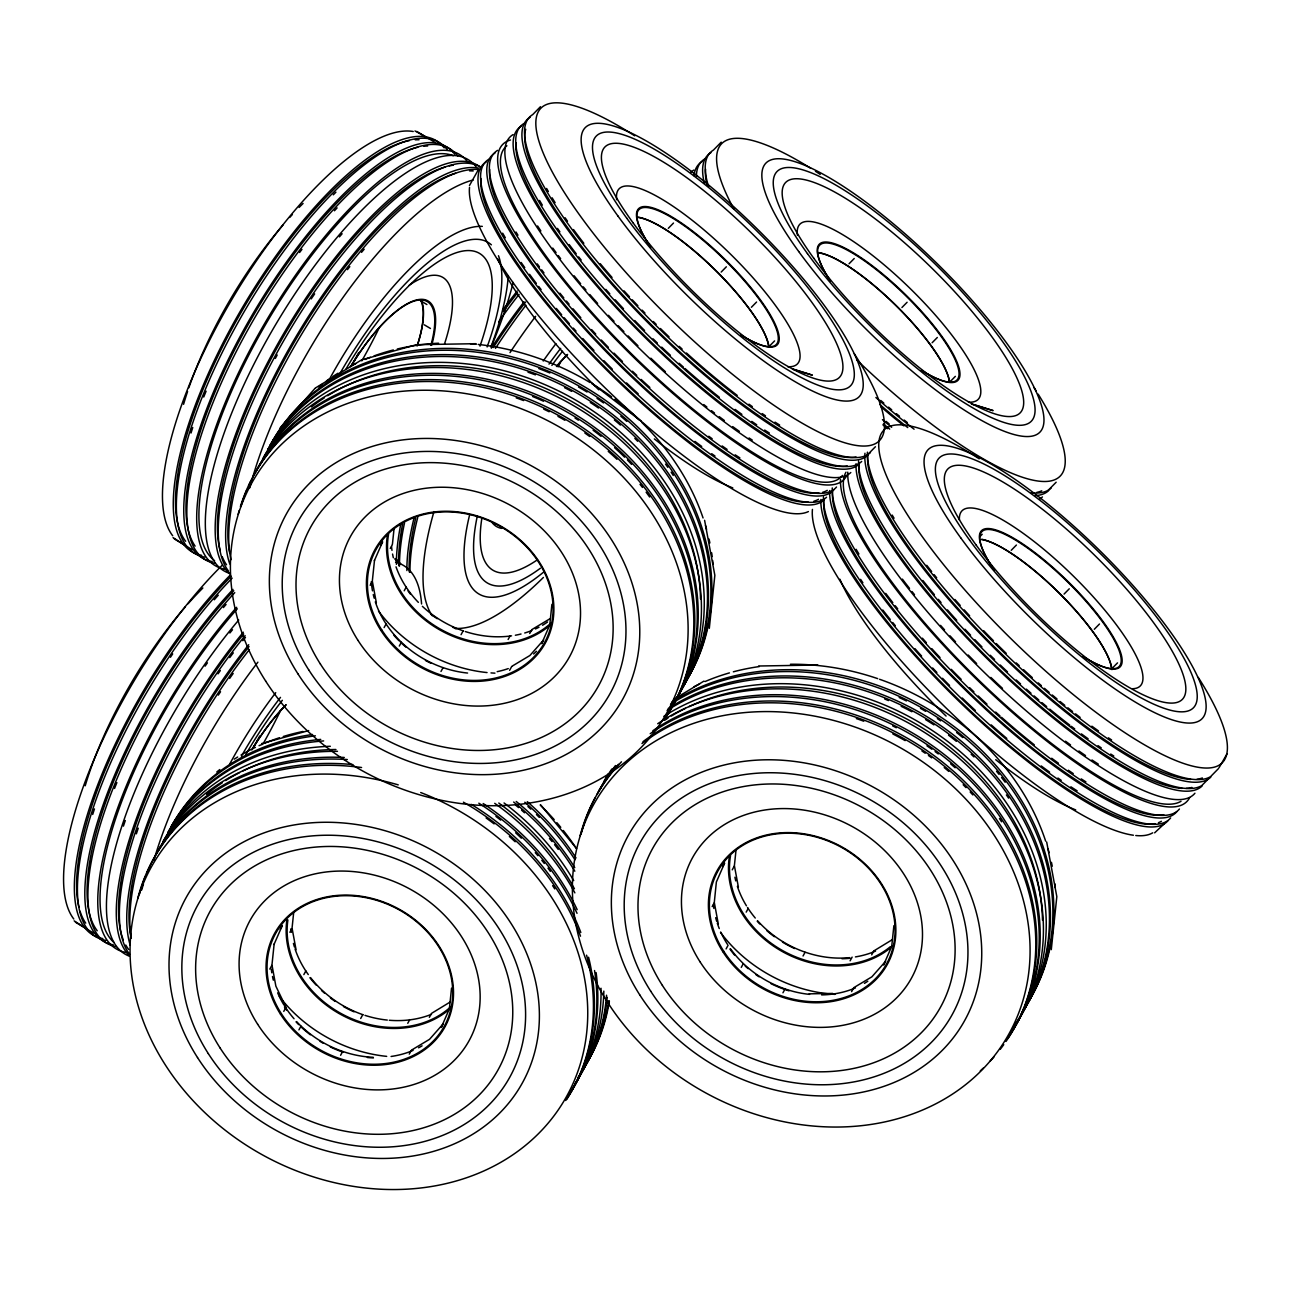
<?xml version="1.0" encoding="UTF-8"?>
<svg xmlns="http://www.w3.org/2000/svg" width="1292" height="1292" viewBox="0 0 1292 1292"><rect width="100%" height="100%" fill="white"/><g stroke="black" fill="none" stroke-linecap="round" stroke-linejoin="round"><path stroke-width="1.5" d="M274.146 943.967L271.966 964.93L275.858 986.135L285.855 1006.969M293.639 912.895L292.057 928.141L296.062 949.733M374.519 560.163L372.322 581.125L376.343 602.718M392.413 544.336L394.012 529.09M449.341 1009.117L451.538 988.154M549.714 625.312L551.91 604.349M709.308 628.348L714.847 575.311L704.592 520.288M735.988 850.411L734.389 865.656L738.41 887.249M891.69 946.632L893.886 925.67M1051.284 949.668L1056.824 896.648L1046.682 842.013M469.448 185.531L477.862 170.625M374.373 560.68L382.61 541.8L380.607 545.482M274.017 944.484L282.254 925.621L280.235 929.303M549.859 624.795L541.623 643.658L542.947 641.203M449.487 1008.6L441.25 1027.479L443.253 1023.797L429.542 1039.317L411.583 1050.073M891.835 946.115L883.599 964.995L885.601 961.313L871.874 976.833L853.931 987.589M370.174 585.292L372.193 581.61M390.265 548.502L392.284 544.82M384.112 627.573L386.13 623.907M404.202 590.783L406.221 587.117M399.293 646.048L401.311 642.382M269.818 969.097L271.821 965.415M289.909 932.307L291.911 928.641M440.976 671.469L442.978 667.786M461.05 634.679L463.069 630.997M283.755 1011.394L285.758 1007.712M303.846 974.604L305.849 970.922M508.127 639.475L510.13 635.809M298.936 1029.869L300.939 1026.187M509.613 670.306L511.632 666.624M529.704 633.516L531.723 629.85M340.603 1055.273L342.606 1051.591M360.694 1018.484L362.697 1014.818M407.755 1023.296L409.774 1019.614M409.257 1054.127L411.26 1050.444M429.348 1017.337L431.35 1013.655M722.583 866.819L724.602 863.137L716.366 882L714.298 902.446L718.32 924.038M712.167 906.613L714.169 902.93M732.257 869.823L734.26 866.141M726.104 948.909L728.107 945.227M746.195 912.12L748.197 908.438M741.269 967.385L743.288 963.703M782.952 992.789L784.955 989.107M803.043 955.999L805.045 952.333M850.104 960.812L852.122 957.13M851.589 991.642L853.608 987.96M871.68 954.853L873.699 951.17M1218.905 767.965L1226.964 753.947M280.138 427.83L314.925 388.472M543.625 639.976L529.898 655.512L511.955 666.252M549.988 618.723L532.046 629.479M540.46 106.703L532.708 114.6A239.133 60.143 44.5 0 0 651.814 321.353A239.133 60.143 44.5 0 0 870.453 452.507M721.211 142.168L713.459 150.066A239.133 60.143 44.5 0 0 708.565 186.532M668.319 228.313L673.487 223.048M721.178 272.063L726.346 266.798M751.411 307.27L756.579 302.021M849.054 263.778L854.222 258.513M769.434 346.143L774.602 340.894M901.929 307.528L907.097 302.263M932.146 342.735L937.314 337.487M867.659 454.639L875.411 446.741M950.185 381.625L955.353 376.36M979.611 536.907L982.195 534.274M1048.41 490.104L1056.162 482.207M1011.232 550.311L1016.4 545.046M1064.091 594.062L1069.259 588.797M1094.308 629.269L1099.476 624.004M1112.347 668.142L1117.515 662.877M1164.044 823.989L1154.644 832.839M1207.988 779.254L1201.786 785.568A239.133 60.143 44.5 0 1 1005.111 670.936A239.133 60.143 44.5 0 1 858.631 461.082M1218.324 768.74L1210.572 776.637A239.133 60.143 44.5 0 1 1013.897 662.005A239.133 60.143 44.5 0 1 867.417 452.152M315.28 388.084L361.582 359.903M674.408 698.972L703.995 681.094M431.673 1013.283L449.971 1002.14M874.022 950.799L892.32 939.655M362.018 359.774L416.605 344.689L475.844 343.688M261.662 743.578L308.707 730.578M758.582 666.01L817.82 665.025M809.131 993.839L832.678 993.435M414.99 130.96L426.021 136.92M971.471 404.089L993.096 410.598L974.362 404.703M792.529 369.157L812.345 375.132L793.611 369.237M420.74 300.858L426.893 304.524M424.293 324.825L430.462 328.475M173.063 537.601L183.561 544.433M74.161 920.841L84.674 927.672M416.767 131.429L434.92 142.346M174.323 538.925L192.476 549.859M75.421 922.181L93.573 933.099M592.027 383.256L641.074 421.127M540.718 804.932L576.555 848.553M567.204 354.864A96.238 32.655 -59.3 0 0 556.448 366.508A97.158 32.962 -59.3 0 1 567.592 354.428M537.52 559.727A164.359 55.766 -59.3 0 1 481.884 518.06M551.894 365.394A164.359 55.766 -59.3 0 1 562.537 351.279M540.411 568.222A178.167 60.449 -59.3 0 1 477.313 516.025M549.019 364.086A178.167 60.449 -59.3 0 1 560.68 348.356M543.173 572.469A191.975 65.133 -59.3 0 1 469.594 514.927M543.238 361.001A191.975 65.133 -59.3 0 1 555.915 343.672M543.399 577.443A237.227 80.492 -59.3 0 1 454.736 628.364M432.255 615.719A237.227 80.492 -59.3 0 1 433.983 511.584M510.001 352.635A237.227 80.492 -59.3 0 1 535.663 316.298M409.968 572.388A239.133 81.138 -59.3 0 1 417.752 517.317M495.482 348.339A239.133 81.138 -59.3 0 1 525.941 305.235M409.225 571.888A235.322 79.846 -59.3 0 1 415.653 518.399M493.286 347.548A235.322 79.846 -59.3 0 1 525.634 302.053M399.486 566.171A239.133 81.138 -59.3 0 1 404.525 522.824M498.712 321.805A239.133 81.138 -59.3 0 1 519.093 294.35M406.883 570.563A239.133 81.138 -59.3 0 1 414.167 517.462M491.315 348.194A239.133 81.138 -59.3 0 1 524.067 301.844M398.743 565.67A235.322 79.846 -59.3 0 1 402.603 524.035M503.299 311.534A235.322 79.846 -59.3 0 1 517.527 292.816M396.418 564.346A239.133 81.138 -59.3 0 1 400.665 524.81M502.75 310.015A239.133 81.138 -59.3 0 1 517.22 290.991M560.728 361.534A201.035 68.201 -59.3 0 1 558.096 366.88M501.684 528.38A124.953 42.394 -59.3 0 1 492.204 522.679M421.66 301.068A97.158 32.962 -59.3 0 1 417.445 345.045M420.756 300.39A96.238 32.655 -59.3 0 1 417.122 345.998M430.866 345.384A96.238 32.655 -59.3 0 0 415.443 300.697A96.238 32.655 -59.3 0 0 350.697 366.653A97.158 32.962 -59.3 0 1 416.105 300.083A97.158 32.962 -59.3 0 1 431.69 345.206M409.322 285.112A124.953 42.394 -59.3 0 1 444.561 343.769M345.82 369.318A164.359 55.766 -59.3 0 1 462.875 251.052A164.359 55.766 -59.3 0 1 479.994 346.143M498.47 255.735A178.167 60.449 -59.3 0 1 487.132 346.934M339.408 374.519A178.167 60.449 -59.3 0 1 491.38 244.834M508.257 275.697A191.975 65.133 -59.3 0 1 490.895 347.047M328.394 381.188A191.975 65.133 -59.3 0 1 482.32 226.375M513.182 282.48A237.227 80.492 -59.3 0 1 491.38 346.498M249.84 487.778A237.227 80.492 -59.3 0 1 473.389 179.911M214.585 560.68A235.322 79.846 -59.3 0 1 267.444 321.288A235.322 79.846 -59.3 0 1 453.314 155.718M225.131 569.255A239.133 81.138 -59.3 0 1 267.767 318.203A239.133 81.138 -59.3 0 1 467.591 161.758M215.28 563.409A239.133 81.138 -59.3 0 1 257.916 312.357A239.133 81.138 -59.3 0 1 457.723 155.896M212.195 561.568A239.133 81.138 -59.3 0 1 254.831 310.516A239.133 81.138 -59.3 0 1 454.639 154.071M204.798 557.175A239.133 81.138 -59.3 0 1 247.434 306.123A239.133 81.138 -59.3 0 1 447.242 149.678M201.714 555.35A239.133 81.138 -59.3 0 1 244.35 304.298A239.133 81.138 -59.3 0 1 444.157 147.853M228.555 571.161A239.133 81.138 -59.3 0 1 296.74 318.882A239.133 81.138 -59.3 0 1 480.285 166.862M229.572 573.68A239.133 81.138 -59.3 0 1 292.186 319.415A239.133 81.138 -59.3 0 1 480.462 167.153M229.879 573.454A239.133 81.138 -59.3 0 1 279.314 318.494A239.133 81.138 -59.3 0 1 476.215 166.878M195.108 546.112A235.322 79.846 -59.3 0 1 246.449 327.635A235.322 79.846 -59.3 0 1 417.817 147.256M423.841 146.238A235.322 79.846 -59.3 0 1 427.652 145.996M185.644 541.267A235.322 79.846 -59.3 0 1 235.984 321.385A235.322 79.846 -59.3 0 1 409.386 140.618M415.297 139.843A235.322 79.846 -59.3 0 1 419.012 139.762M172.692 535.76A237.227 80.492 -59.3 0 1 232.996 297.548A237.227 80.492 -59.3 0 1 413.214 131.509M231.074 559.678A239.133 81.138 -59.3 0 1 311.21 318.769A239.133 81.138 -59.3 0 1 479.768 169.623M229.701 552.815A235.322 79.846 -59.3 0 1 297.854 336.082A235.322 79.846 -59.3 0 1 455.543 173.257M469.561 170.883A235.322 79.846 -59.3 0 1 473.195 170.964M229.798 563.974A239.133 81.138 -59.3 0 1 305.526 321.046A239.133 81.138 -59.3 0 1 478.411 168.041M226.536 564.782A235.322 79.846 -59.3 0 1 222.208 556.642M220.254 550.828A235.322 79.846 -59.3 0 1 284.967 333.95A235.322 79.846 -59.3 0 1 445.062 167.023M449.261 165.941A235.322 79.846 -59.3 0 1 453.298 165.166M339.425 236.872A235.322 79.846 -59.3 0 1 342.122 233.755M299.582 252.489A235.322 79.846 -59.3 0 1 301.957 249.372M334.418 210.774A235.322 79.846 -59.3 0 1 337.099 207.915M191.038 433.03A235.322 79.846 -59.3 0 1 192.75 427.523M203.732 397.032A235.322 79.846 -59.3 0 1 206.09 391.201M333.288 194.817A235.322 79.846 -59.3 0 1 335.92 192.185M183.577 404.315A191.975 65.133 -59.3 0 1 187.582 391.508M188.858 387.745A191.975 65.133 -59.3 0 1 282.948 225.115M289.699 217.46A191.975 65.133 -59.3 0 1 292.396 214.504M299.114 207.447A191.975 65.133 -59.3 0 1 303.087 203.458M347.435 269.657A235.322 79.846 -59.3 0 1 349.809 266.637M361.502 252.36A235.322 79.846 -59.3 0 1 364.183 249.227M275.341 358.449A235.322 79.846 -59.3 0 1 277.199 354.993M311.21 298.92A235.322 79.846 -59.3 0 1 314.634 293.914M379.444 327.312A201.035 68.201 -59.3 0 1 361.808 360.888M358.643 352.732A133.738 45.365 -59.3 0 1 351.053 366.25M395.562 562.262A237.227 80.492 -59.3 0 1 421.58 603.962M153.796 860.601A237.227 80.492 -59.3 0 1 257.883 662.182M395.126 558.467A239.133 81.138 -59.3 0 1 400.73 564.039M130.88 936.183A239.133 81.138 -59.3 0 1 249.388 649.585M394.997 559.21A239.133 81.138 -59.3 0 1 397.661 562.214M130.25 945.259A239.133 81.138 -59.3 0 1 248.726 644.708M123.418 826.137A235.322 79.846 -59.3 0 1 125.292 820.517M205.089 666.155A235.322 79.846 -59.3 0 1 207.414 662.844M229.863 632.999A235.322 79.846 -59.3 0 1 232.512 629.721M114.197 942.708A235.322 79.846 -59.3 0 1 237.292 608.79M126.228 952.511A239.133 81.138 -59.3 0 1 112.081 824.506A239.133 81.138 -59.3 0 1 236.678 607.288M116.377 946.648A239.133 81.138 -59.3 0 1 104.006 813.169A239.133 81.138 -59.3 0 1 234.756 592.64M114.552 788.443A235.322 79.846 -59.3 0 1 116.878 782.629M223.387 607.579A235.322 79.846 -59.3 0 1 226.068 604.478M97.223 930.741A235.322 79.846 -59.3 0 1 233.771 590.751M113.292 944.823A239.133 81.138 -59.3 0 1 101.228 810.407A239.133 81.138 -59.3 0 1 232.98 589.394M105.896 940.431A239.133 81.138 -59.3 0 1 95.414 801.411A239.133 81.138 -59.3 0 1 232.156 578.138M92.701 814.445A235.322 79.846 -59.3 0 1 94.461 808.921M170.415 657.273A235.322 79.846 -59.3 0 1 172.676 653.93M214.246 599.795A235.322 79.846 -59.3 0 1 218.3 595.192M85.724 923.134A235.322 79.846 -59.3 0 1 80.039 911.183M78.909 907.097A235.322 79.846 -59.3 0 1 231.3 576.232M102.811 938.59A239.133 81.138 -59.3 0 1 92.653 798.666A239.133 81.138 -59.3 0 1 230.364 574.972M73.789 919.016A237.227 80.492 -59.3 0 1 222.192 565.266M85.207 785.778A191.975 65.133 -59.3 0 1 185.402 606.804M188.099 603.719A191.975 65.133 -59.3 0 1 202.86 588.005M252.796 748.246A96.238 32.655 -59.3 0 1 285.71 705.206M251.843 749.925A97.158 32.962 -59.3 0 1 286.194 704.673M129.668 954.4A239.133 81.138 -59.3 0 1 245.125 635.616M136.371 833.824A235.322 79.846 -59.3 0 1 138.244 828.204M218.041 673.843A235.322 79.846 -59.3 0 1 220.351 670.532M229.75 657.58A235.322 79.846 -59.3 0 1 233.303 652.848M242.815 640.687A235.322 79.846 -59.3 0 1 245.448 637.408M128.651 949.41A235.322 79.846 -59.3 0 1 125.76 945.017M123.305 939.898A235.322 79.846 -59.3 0 1 243.704 633.968M129.232 955.579A239.133 81.138 -59.3 0 1 243.332 632.192M129.119 956.064A239.133 81.138 -59.3 0 1 238.713 620.047M245.948 754.27A164.359 55.766 -59.3 0 1 282.35 700.296M241.475 756.078A178.167 60.449 -59.3 0 1 280.493 697.373M229.508 764.428A191.975 65.133 -59.3 0 1 275.729 692.673M131.299 938.218A235.322 79.846 -59.3 0 1 249.017 646.565M218.316 695.112A235.322 79.846 -59.3 0 1 220.544 691.753M229.669 678.413A235.322 79.846 -59.3 0 1 233.158 673.487M280.542 710.552A201.035 68.201 -59.3 0 1 262.906 744.144A237.227 198.128 28.6 0 0 259.046 745.662M259.757 735.988A133.738 45.365 -59.3 0 1 253.135 747.81M420.707 792.529A237.227 198.128 28.6 0 1 524.164 1146.456A237.227 198.128 28.6 0 1 141.458 1016.142A237.227 198.128 28.6 0 1 398.227 784.874M422.08 1045.842A96.238 80.379 28.6 0 1 418.56 1047.796M413.117 1050.38A96.238 80.379 28.6 0 1 391.088 1056.468M373.243 1057.308A96.238 80.379 28.6 0 1 296.579 1021.584M294.043 1018.758A96.238 80.379 28.6 0 1 285.08 1006.791M284.03 1005.111A96.238 80.379 28.6 0 1 277.667 992.837M273.339 980.192A96.238 80.379 28.6 0 1 272.483 976.51M271.805 972.811A96.238 80.379 28.6 0 1 271.288 969.113M373.436 1057.922A97.158 81.138 28.6 0 1 367.348 1057.486M342.978 1052.124A97.158 81.138 28.6 0 1 330.332 1046.956M323.388 1043.338A97.158 81.138 28.6 0 1 320.028 1041.368M310.355 1034.779A97.158 81.138 28.6 0 1 301.44 1027.269M298.694 1024.621A97.158 81.138 28.6 0 1 296.046 1021.859M286.485 1010.021A97.158 81.138 28.6 0 1 284.434 1006.92M386.696 1056.371A133.738 111.693 28.6 0 1 279.363 996.471M448.647 1009.924A97.158 81.138 28.6 0 1 340.151 1014.139A97.158 81.138 28.6 0 1 286.905 919.904M451.005 1006.549A96.238 80.379 28.6 0 1 342.638 1014.365A96.238 80.379 28.6 0 1 287.89 919.952M431.496 1014.301A96.238 80.379 28.6 0 1 389.296 1020.26M387.293 1020.082A96.238 80.379 28.6 0 1 364.974 1015.367M363.165 1014.769A96.238 80.379 28.6 0 1 310.532 977.576M308.287 974.572A96.238 80.379 28.6 0 1 295.028 948.845M294.463 947.052A96.238 80.379 28.6 0 1 293.429 943.402M291.378 932.323A96.238 80.379 28.6 0 1 291.039 928.673M354.008 1011.814A97.158 81.138 28.6 0 1 343.478 1006.549M335.209 1001.429A97.158 81.138 28.6 0 1 330.445 997.989M324.405 993.063A97.158 81.138 28.6 0 1 321.53 990.479M316.136 985.069A97.158 81.138 28.6 0 1 309.935 977.786M601.022 988.251A239.133 199.711 28.6 0 1 572.356 1088.381M337.47 751.314A239.133 199.711 28.6 0 0 163.196 841.399A239.133 199.711 28.6 0 1 330.316 746.292M494.723 803.333A239.133 199.711 28.6 0 1 574.875 892.869M596.113 972.618A239.133 199.711 28.6 0 1 568.06 1095.858M344.286 757.467A239.133 199.711 28.6 0 0 156.057 854.303A239.133 199.711 28.6 0 1 347.29 759.534M483.176 803.527A239.133 199.711 28.6 0 1 577.169 909.633M594.546 970.534A239.133 199.711 28.6 0 1 567.059 1097.699M141.732 889.913A239.133 199.711 28.6 0 1 143.444 884.116M148.241 870.808A239.133 199.711 28.6 0 1 149.807 867.077M478.815 803.188A239.133 199.711 28.6 0 1 577.023 913.315M588.571 957.243A239.133 199.711 28.6 0 1 565.718 1100.509M139.326 894.339A239.133 199.711 28.6 0 1 145.075 877.09M146.594 873.344A239.133 199.711 28.6 0 1 352.877 764.573M471.305 804.415A239.133 199.711 28.6 0 1 580.819 932.485M137.808 898.118A239.133 199.711 28.6 0 1 361.582 767.513M463.392 802.17A239.133 199.711 28.6 0 1 580.512 936.183M586.568 955.176A239.133 199.711 28.6 0 1 566.833 1099.137M609.372 1000.961A239.133 199.711 28.6 0 1 582.805 1069.243M170.673 827.51A239.133 199.711 28.6 0 1 312.583 734.502M527.314 801.686A239.133 199.711 28.6 0 1 576.006 857.936M170.641 827.591A239.133 199.711 28.6 0 1 315.393 735.826M524.794 802.219A239.133 199.711 28.6 0 1 575.005 859.778M608.661 1000.832A239.133 199.711 28.6 0 1 583.903 1067.87M607.208 997.359A239.133 199.711 28.6 0 1 578.299 1077.092M168.218 832A239.133 199.711 28.6 0 1 320.723 739.412M516.219 801.476A239.133 199.711 28.6 0 1 574.762 867.626M606.562 995.211A239.133 199.711 28.6 0 1 578.38 1077.334M168.202 832.096A239.133 199.711 28.6 0 1 323.63 740.93M513.651 802.041A239.133 199.711 28.6 0 1 574.827 871.212M603.832 991.109A239.133 199.711 28.6 0 1 575.166 1083.229M504.058 802.962A239.133 199.711 28.6 0 1 573.696 880.611M206.623 794.402A235.322 196.529 28.6 0 1 222.305 782.742M225.632 780.578A235.322 196.529 28.6 0 1 239.505 772.648M243.09 770.84A235.322 196.529 28.6 0 1 335.936 749.505M498.777 803.026A235.322 196.529 28.6 0 1 574.423 888.799M216.781 772.002A237.227 198.128 28.6 0 1 219.801 769.548M234.272 759.163A237.227 198.128 28.6 0 1 237.663 757.015M241.103 754.948A237.227 198.128 28.6 0 1 255.38 747.374M264.537 743.271A237.227 198.128 28.6 0 1 279.395 737.748M283.239 736.521A237.227 198.128 28.6 0 1 302.926 731.482M540.169 805.013A237.227 198.128 28.6 0 1 554.187 819.629M556.852 822.681A237.227 198.128 28.6 0 1 560.76 827.332M563.296 830.481A237.227 198.128 28.6 0 1 576.2 848.198M515.54 805.061A235.322 196.529 28.6 0 1 518.577 807.597M521.564 810.165A235.322 196.529 28.6 0 1 524.504 812.781M549.471 838.476A235.322 196.529 28.6 0 1 552.039 841.56M554.559 844.677A235.322 196.529 28.6 0 1 558.241 849.409M527.911 806.531A235.322 196.529 28.6 0 1 530.802 809.163M536.471 814.574A235.322 196.529 28.6 0 1 539.313 817.4M486.115 817.981A235.322 196.529 28.6 0 1 494.109 823.892M509.371 836.489A235.322 196.529 28.6 0 1 515.153 841.754M552.621 885.65A235.322 196.529 28.6 0 1 554.769 888.912M495.934 816.431A235.322 196.529 28.6 0 1 500.666 820.081M515.702 832.856A235.322 196.529 28.6 0 1 521.37 838.185M535.276 852.688A235.322 196.529 28.6 0 1 537.924 855.708M541.8 860.327A235.322 196.529 28.6 0 1 544.32 863.444M547.986 868.159A235.322 196.529 28.6 0 1 550.36 871.357M536.422 651.313A96.238 80.379 28.6 0 1 533.596 653.962M508.257 668.594A96.238 80.379 28.6 0 1 497.178 671.662M467.575 673.051A96.238 80.379 28.6 0 1 375.31 601.83M374.212 598.196A96.238 80.379 28.6 0 1 373.259 594.53M372.484 590.848A96.238 80.379 28.6 0 1 371.321 581.642M430.704 663.151A97.158 81.138 28.6 0 1 425.456 660.47M406.14 647.308A97.158 81.138 28.6 0 1 400.423 642.14M399.066 640.8A97.158 81.138 28.6 0 1 393.85 635.196M494.949 673.148A133.738 111.693 28.6 0 1 490.992 672.906M487.052 672.567A133.738 111.693 28.6 0 1 378.524 611.068M551.942 623.519A97.158 81.138 28.6 0 1 442.542 631.417A97.158 81.138 28.6 0 1 387.277 536.099M551.361 622.744A96.238 80.379 28.6 0 1 441.993 630.012A96.238 80.379 28.6 0 1 388.569 534.21M547.55 622.001A96.238 80.379 28.6 0 1 542.543 625.231M539.022 627.185A96.238 80.379 28.6 0 1 535.405 628.962M531.852 630.496A96.238 80.379 28.6 0 1 524.73 632.983M521.031 634.001A96.238 80.379 28.6 0 1 515.363 635.244M511.551 635.858A96.238 80.379 28.6 0 1 465.346 631.562M463.537 630.964A96.238 80.379 28.6 0 1 422.387 606.336M418.35 602.363A96.238 80.379 28.6 0 1 396.014 566.833M393.349 557.74A96.238 80.379 28.6 0 1 392.574 554.058M391.977 550.36A96.238 80.379 28.6 0 1 391.557 546.678M456.173 628.768A97.158 81.138 28.6 0 1 452.571 627.201M437.197 618.69A97.158 81.138 28.6 0 1 430.817 614.185M410.291 593.981A97.158 81.138 28.6 0 1 408.03 590.945M262.551 459.322A239.133 199.711 28.6 0 1 577.153 407.771A239.133 199.711 28.6 0 1 671.63 706.159M258.352 466.945A239.133 199.711 28.6 0 1 569.95 411.292A239.133 199.711 28.6 0 1 671.614 707.225M254.492 474.116A239.133 199.711 28.6 0 1 569.788 413.634A239.133 199.711 28.6 0 1 666.317 715.461M253.006 476.748A239.133 199.711 28.6 0 1 567.43 418.059A239.133 199.711 28.6 0 1 665.009 718.304M240.813 506.658A239.133 199.711 28.6 0 1 246.966 489.539M248.581 485.824A239.133 199.711 28.6 0 1 251.181 480.333M240.393 506.561A239.133 199.711 28.6 0 1 549.488 410.727A239.133 199.711 28.6 0 1 665.089 718.546M238.164 514.297A239.133 199.711 28.6 0 1 239.23 510.421M683.161 685.438A239.133 199.711 28.6 0 0 583.516 386.211A239.133 199.711 28.6 0 0 270.093 445.482A239.133 199.711 28.6 0 1 581.562 387.503A239.133 199.711 28.6 0 1 684.259 684.049M679.753 691.688A239.133 199.711 28.6 0 0 581.142 393.075A239.133 199.711 28.6 0 0 267.622 449.955A239.133 199.711 28.6 0 1 579.187 394.367A239.133 199.711 28.6 0 1 680.852 690.316M263.406 457.675A239.133 199.711 28.6 0 1 577.912 401.392A239.133 199.711 28.6 0 1 674.456 701.007M287.066 420.643A237.227 198.128 28.6 0 1 289.424 417.413M318.656 386.954A237.227 198.128 28.6 0 1 321.708 384.515M326.424 380.962A237.227 198.128 28.6 0 1 329.654 378.669M332.965 376.44A237.227 198.128 28.6 0 1 338.019 373.21M350.31 366.25A237.227 198.128 28.6 0 1 355.736 363.553M364.909 359.451A237.227 198.128 28.6 0 1 370.384 357.27M374.099 355.881A237.227 198.128 28.6 0 1 393.349 349.97M397.306 349.001A237.227 198.128 28.6 0 1 438.602 343.204M470.32 343.688A237.227 198.128 28.6 0 1 476.263 344.237M478.169 344.431A237.227 198.128 28.6 0 1 590.073 382.545M591.768 383.562A237.227 198.128 28.6 0 1 611.681 396.886M614.895 399.276A237.227 198.128 28.6 0 1 639.12 419.852M641.979 422.613A237.227 198.128 28.6 0 1 703.058 517.963M705.48 525.521A237.227 198.128 28.6 0 1 706.579 529.365M709.033 539.071A237.227 198.128 28.6 0 1 709.873 542.963M711.634 552.734A237.227 198.128 28.6 0 1 712.199 556.642M712.683 560.534A237.227 198.128 28.6 0 1 713.087 564.41M311.501 406.948A235.322 196.529 28.6 0 1 324.324 397.839M327.683 395.723A235.322 196.529 28.6 0 1 567.527 399.147A235.322 196.529 28.6 0 1 700.522 598.858M667.092 710.471A239.133 199.711 28.6 0 1 963.59 745.872A239.133 199.711 28.6 0 1 1020.728 1014.85M668.109 708.63A239.133 199.711 28.6 0 1 964.591 744.03A239.133 199.711 28.6 0 1 1021.73 1013.009M641.979 743.53A239.133 199.711 28.6 0 1 944.63 766.431A239.133 199.711 28.6 0 1 1005.983 1041.465M1003.755 1044.63A239.133 199.711 28.6 0 1 1000.25 1049.298M994.033 1056.84A239.133 199.711 28.6 0 1 990.076 1061.2M983.164 1068.193A239.133 199.711 28.6 0 1 980.289 1070.858M580.156 835.633A239.133 199.711 28.6 0 1 621.468 761.812M642.98 741.689A239.133 199.711 28.6 0 1 944.743 763.879A239.133 199.711 28.6 0 1 1008.067 1038.025M581.158 833.792A239.133 199.711 28.6 0 1 594.998 798.068M596.904 794.532A239.133 199.711 28.6 0 1 618.464 764.299M528.04 372.225A235.322 196.529 28.6 0 1 535.421 374.858M564.572 387.648A235.322 196.529 28.6 0 1 571.629 391.363M590.283 402.474A235.322 196.529 28.6 0 1 598.503 408.014M614.378 419.981A235.322 196.529 28.6 0 1 620.435 425.068M634.84 438.424A235.322 196.529 28.6 0 1 637.667 441.266M538.845 368.608A235.322 196.529 28.6 0 1 549.891 373M578.525 387.035A235.322 196.529 28.6 0 1 587.036 392.025M597.017 398.388A235.322 196.529 28.6 0 1 603.558 402.91M620.838 416.25A235.322 196.529 28.6 0 1 626.814 421.402M665.558 464.119A235.322 196.529 28.6 0 1 667.835 467.333M671.146 472.194A235.322 196.529 28.6 0 1 673.261 475.456M516.219 397.888A235.322 196.529 28.6 0 1 523.615 400.568M543.738 409.144A235.322 196.529 28.6 0 1 549.132 411.76M557.966 416.379A235.322 196.529 28.6 0 1 564.879 420.271M584.856 433.03A235.322 196.529 28.6 0 1 589.701 436.502M608.257 451.376A235.322 196.529 28.6 0 1 616.93 459.29M640.008 484.322A235.322 196.529 28.6 0 1 642.512 487.455M646.129 492.204A235.322 196.529 28.6 0 1 649.634 497M532.562 396.499A235.322 196.529 28.6 0 1 543.528 401.214M575.053 418.059A235.322 196.529 28.6 0 1 578.38 420.158M593.109 430.252A235.322 196.529 28.6 0 1 601.022 436.276M614.621 447.726A235.322 196.529 28.6 0 1 624.601 457.174M627.428 460.033A235.322 196.529 28.6 0 1 631.578 464.409M867.804 981.226A96.238 80.379 28.6 0 1 864.429 983.357M855.449 987.896A96.238 80.379 28.6 0 1 821.631 994.905M809.551 994.372A96.238 80.379 28.6 0 1 730.545 948.877M727.428 944.307A96.238 80.379 28.6 0 1 720.807 932.146M719.273 928.56A96.238 80.379 28.6 0 1 717.286 923.15M716.721 921.357A96.238 80.379 28.6 0 1 715.687 917.708M713.862 908.47A96.238 80.379 28.6 0 1 713.442 904.788M788.992 990.819A97.158 81.138 28.6 0 1 785.326 989.64M783.501 989.01A97.158 81.138 28.6 0 1 770.92 983.616M759.098 976.817A97.158 81.138 28.6 0 1 755.868 974.604M748.133 968.645A97.158 81.138 28.6 0 1 745.209 966.093M734.583 955.063A97.158 81.138 28.6 0 1 729.915 949.071M834.939 994.372A133.738 111.693 28.6 0 1 720.5 932.388M890.996 947.44A97.158 81.138 28.6 0 1 782.5 951.655A97.158 81.138 28.6 0 1 729.253 857.42M890.446 946.616A96.238 80.379 28.6 0 1 781.983 950.234A96.238 80.379 28.6 0 1 730.545 855.53M875.54 951.106A96.238 80.379 28.6 0 1 855.433 956.904M849.668 957.647A96.238 80.379 28.6 0 1 757.726 920.905M755.255 918.031A96.238 80.379 28.6 0 1 747.519 907.517M746.453 905.837A96.238 80.379 28.6 0 1 737.377 886.36M735.778 880.918A96.238 80.379 28.6 0 1 734.922 877.236M849.991 958.276A97.158 81.138 28.6 0 1 841.964 958.729M794.548 948.522A97.158 81.138 28.6 0 1 782.467 942.094M774.36 936.684A97.158 81.138 28.6 0 1 766.737 930.579M759.793 923.974A97.158 81.138 28.6 0 1 757.177 921.164M657.709 723.73A239.133 199.711 28.6 0 1 956.678 756.143A239.133 199.711 28.6 0 1 1013.622 1027.479M603.542 782.387A239.133 199.711 28.6 0 1 611.859 768.998M652.848 730.739A239.133 199.711 28.6 0 1 951.703 760.552A239.133 199.711 28.6 0 1 1011.491 1031.775M599.359 790.042A239.133 199.711 28.6 0 1 615.573 765.526M598.357 791.883A239.133 199.711 28.6 0 1 615.799 765.833M650.199 733.743A239.133 199.711 28.6 0 1 948.07 760.197A239.133 199.711 28.6 0 1 1012.589 1030.402M663.878 716.349A239.133 199.711 28.6 0 1 962.104 753.252A239.133 199.711 28.6 0 1 1015.318 1023.926M604.43 780.788A239.133 199.711 28.6 0 1 608.338 773.763M664.637 720.258A235.322 196.529 28.6 0 1 667.98 718.094M671.372 716.01A235.322 196.529 28.6 0 1 685.438 708.355M689.056 706.611A235.322 196.529 28.6 0 1 920.405 726.734A235.322 196.529 28.6 0 1 1042.499 920.179M694.095 686.666A237.227 198.128 28.6 0 1 699.553 684.017M705.093 681.546A237.227 198.128 28.6 0 1 729.447 672.89M733.355 671.808A237.227 198.128 28.6 0 1 759.357 666.559M790.446 664.25A237.227 198.128 28.6 0 1 877.72 678.639M879.577 679.285A237.227 198.128 28.6 0 1 1045.648 841.124M1048.022 848.779A237.227 198.128 28.6 0 1 1049.088 852.639M1051.446 862.345A237.227 198.128 28.6 0 1 1052.253 866.254M1054.886 883.793A237.227 198.128 28.6 0 1 1055.241 887.669M671.517 702.38A239.133 199.711 28.6 0 1 969.743 739.266A239.133 199.711 28.6 0 1 1022.957 1009.94M670.516 704.221A239.133 199.711 28.6 0 1 967.869 740.364A239.133 199.711 28.6 0 1 1023.054 1010.199M884.778 699.053A235.322 196.529 28.6 0 1 888.46 700.571M901.186 706.32A235.322 196.529 28.6 0 1 911.861 711.747M925.589 719.596A235.322 196.529 28.6 0 1 933.922 724.877M948.538 735.196A235.322 196.529 28.6 0 1 956.355 741.317M971.164 754.253A235.322 196.529 28.6 0 1 973.974 756.934M1006.403 794.919A235.322 196.529 28.6 0 1 1008.616 798.149M899.184 697.518A235.322 196.529 28.6 0 1 906.403 700.942M920.502 708.355A235.322 196.529 28.6 0 1 925.637 711.327M937.346 718.627A235.322 196.529 28.6 0 1 940.641 720.839M956.661 732.58A235.322 196.529 28.6 0 1 962.815 737.587M996.52 771.276A235.322 196.529 28.6 0 1 999.071 774.376M1001.558 777.509A235.322 196.529 28.6 0 1 1005.192 782.258M856.354 718.578A235.322 196.529 28.6 0 1 863.75 721.211M892.885 733.985A235.322 196.529 28.6 0 1 905.143 740.607M921.923 750.991A235.322 196.529 28.6 0 1 925.201 753.22M928.447 755.497A235.322 196.529 28.6 0 1 931.677 757.839M944.226 767.593A235.322 196.529 28.6 0 1 948.764 771.405M963.17 784.761A235.322 196.529 28.6 0 1 965.98 787.619M970.147 791.98A235.322 196.529 28.6 0 1 972.86 794.951M892.74 725.959A235.322 196.529 28.6 0 1 896.309 727.735M926.978 745.855A235.322 196.529 28.6 0 1 931.871 749.247M935.101 751.573A235.322 196.529 28.6 0 1 938.283 753.947M950.67 763.879A235.322 196.529 28.6 0 1 955.127 767.755M999.459 818.547A235.322 196.529 28.6 0 1 1001.575 821.793M1198.265 677.396A237.227 59.658 44.5 0 1 1142.257 743.53A237.227 59.658 44.5 0 1 899.038 500.876A237.227 59.658 44.5 0 1 979.207 458.838M994.404 570.353A97.158 24.435 44.5 0 1 1009.876 536.099A97.158 24.435 44.5 0 1 1111.33 633.726A97.158 24.435 44.5 0 1 1085.393 657.919M990.431 564.362A96.238 24.209 44.5 0 1 1014.753 539.652A96.238 24.209 44.5 0 1 1112.444 636.891A96.238 24.209 44.5 0 1 1083.003 656.514M1075.703 809.906A191.975 48.272 44.5 0 1 995.728 759.712M946.083 716.059A191.975 48.272 44.5 0 1 839.897 579.22M1152.722 832.807A237.227 59.658 44.5 0 1 1135.781 835.52M1133.391 835.23A237.227 59.658 44.5 0 1 933.777 695.71A237.227 59.658 44.5 0 1 812.442 509.403M1168.049 820.582A239.133 60.143 44.5 0 1 974.959 716.43A239.133 60.143 44.5 0 1 820.904 499.503M1161.379 821.276A235.322 59.174 44.5 0 1 1158.439 822.681M1155.016 823.634A235.322 59.174 44.5 0 1 957.291 698.342A235.322 59.174 44.5 0 1 823.828 500.472M1077.124 790.833A235.322 59.174 44.5 0 1 1070.874 786.812M1061.216 780.32A235.322 59.174 44.5 0 1 1057.922 778.042M1049.621 772.132A235.322 59.174 44.5 0 1 1041.239 765.946M1006.791 738.41A235.322 59.174 44.5 0 1 991.222 724.893M975.266 710.374A235.322 59.174 44.5 0 1 962.249 698.019M949.539 685.454A235.322 59.174 44.5 0 1 942.514 678.3M936.861 672.438A235.322 59.174 44.5 0 1 932.646 667.996M921.616 656.078A235.322 59.174 44.5 0 1 914.93 648.632M895.324 625.683A235.322 59.174 44.5 0 1 892.74 622.534M890.204 619.385A235.322 59.174 44.5 0 1 882.807 610.018M862.894 582.773A235.322 59.174 44.5 0 1 860.601 579.365M1170.633 817.949A239.133 60.143 44.5 0 1 977.543 713.798A239.133 60.143 44.5 0 1 823.488 496.871M1176.834 811.634A239.133 60.143 44.5 0 1 983.745 707.483A239.133 60.143 44.5 0 1 829.69 490.556M1163.801 814.687A235.322 59.174 44.5 0 1 966.077 689.395A235.322 59.174 44.5 0 1 832.613 491.525M1085.91 781.886A235.322 59.174 44.5 0 1 1081.226 778.882M1073.248 773.585A235.322 59.174 44.5 0 1 1068.355 770.242M1058.406 763.184A235.322 59.174 44.5 0 1 1051.704 758.259M1034.294 744.838A235.322 59.174 44.5 0 1 1001.542 717.318M1000.008 715.946A235.322 59.174 44.5 0 1 995.664 712.07M986.959 704.124A235.322 59.174 44.5 0 1 978.238 695.968M973.91 691.834A235.322 59.174 44.5 0 1 969.614 687.683M961.119 679.301A235.322 59.174 44.5 0 1 951.3 669.353M940.043 657.563A235.322 59.174 44.5 0 1 931.758 648.616M926.364 642.657A235.322 59.174 44.5 0 1 922.391 638.2M897.73 608.871A235.322 59.174 44.5 0 1 895.243 605.738M892.804 602.621A235.322 59.174 44.5 0 1 885.731 593.383M858.905 553.993A235.322 59.174 44.5 0 1 856.128 549.294M1179.418 809.002A239.133 60.143 44.5 0 1 986.329 704.851A239.133 60.143 44.5 0 1 832.274 487.924M1189.641 797.584A239.133 60.143 44.5 0 1 999.701 701.12A239.133 60.143 44.5 0 1 840.543 479.51M1181.017 801.282A235.322 59.174 44.5 0 1 974.717 676.168A235.322 59.174 44.5 0 1 845.985 472.178M1098.313 764.121A235.322 59.174 44.5 0 1 1091.982 759.971M1085.506 755.578A235.322 59.174 44.5 0 1 1078.917 750.975M1070.567 744.951A235.322 59.174 44.5 0 1 1065.529 741.204M1002.463 688.345A235.322 59.174 44.5 0 1 990.867 677.428M976.623 663.523A235.322 59.174 44.5 0 1 968.225 655.028M955.547 641.785A235.322 59.174 44.5 0 1 950.008 635.826M944.549 629.85A235.322 59.174 44.5 0 1 940.544 625.376M914.494 594.659A235.322 59.174 44.5 0 1 911.991 591.51M909.52 588.393A235.322 59.174 44.5 0 1 902.381 579.123M1194.922 793.223A239.133 60.143 44.5 0 1 1001.833 689.072A239.133 60.143 44.5 0 1 847.778 472.145M1201.996 786.085A239.133 60.143 44.5 0 1 1007.566 678.3A239.133 60.143 44.5 0 1 856.047 463.715M1191.918 787.442A235.322 59.174 44.5 0 1 1186.298 788.346M1182.018 788.346A235.322 59.174 44.5 0 1 983.648 653.849A235.322 59.174 44.5 0 1 858.97 464.684M1113.801 756.014A235.322 59.174 44.5 0 1 1110.716 754.06M1101.22 747.842A235.322 59.174 44.5 0 1 1097.99 745.645M1088.106 738.749A235.322 59.174 44.5 0 1 1081.42 733.904M1074.702 728.898A235.322 59.174 44.5 0 1 1071.343 726.33M1069.824 725.183A235.322 59.174 44.5 0 1 1049.766 709.163M1046.633 706.562A235.322 59.174 44.5 0 1 1041.933 702.622M1038.8 699.957A235.322 59.174 44.5 0 1 1034.117 695.92M1031 693.206A235.322 59.174 44.5 0 1 1026.365 689.12M1020.567 683.92A235.322 59.174 44.5 0 1 1016.223 679.963M1007.502 671.872A235.322 59.174 44.5 0 1 1000.266 665.009M994.549 659.453A235.322 59.174 44.5 0 1 990.286 655.27M981.92 646.872A235.322 59.174 44.5 0 1 974.83 639.605M970.599 635.179A235.322 59.174 44.5 0 1 965.011 629.236M956.758 620.289A235.322 59.174 44.5 0 1 947.456 609.872M941.044 602.508A235.322 59.174 44.5 0 1 938.363 599.359M934.391 594.643A235.322 59.174 44.5 0 1 922.843 580.463M1210.782 777.138A239.133 60.143 44.5 0 1 1014.608 667.722A239.133 60.143 44.5 0 1 864.962 453.25M1202.368 777.962A235.322 59.174 44.5 0 1 1197.07 779.205M1190.804 779.415A235.322 59.174 44.5 0 1 992.434 644.902A235.322 59.174 44.5 0 1 867.756 455.737M1111.621 739.977A235.322 59.174 44.5 0 1 1108.391 737.813M1098.555 730.981A235.322 59.174 44.5 0 1 1091.885 726.185M1080.128 717.399A235.322 59.174 44.5 0 1 1075.574 713.878M1072.522 711.488A235.322 59.174 44.5 0 1 1067.886 707.806M1064.786 705.319A235.322 59.174 44.5 0 1 1060.102 701.508M1056.985 698.924A235.322 59.174 44.5 0 1 1052.286 694.999M1049.152 692.351A235.322 59.174 44.5 0 1 1044.469 688.329M1041.352 685.616A235.322 59.174 44.5 0 1 1038.235 682.903M1032.26 677.589A235.322 59.174 44.5 0 1 1023.555 669.676M1019.194 665.638A235.322 59.174 44.5 0 1 1016.287 662.925M1006.193 653.284A235.322 59.174 44.5 0 1 996.261 643.529M993.467 640.735A235.322 59.174 44.5 0 1 983.616 630.658M969.646 615.832A235.322 59.174 44.5 0 1 964.203 609.856M960.182 605.383A235.322 59.174 44.5 0 1 954.933 599.456M936.684 577.799A235.322 59.174 44.5 0 1 934.132 574.665M931.629 571.516A235.322 59.174 44.5 0 1 926.735 565.282M894.048 518.205A235.322 59.174 44.5 0 1 892.174 515.056M959.407 519.982A124.953 31.428 44.5 0 1 1071.859 574.617A124.953 31.428 44.5 0 1 1132.535 688.733M981.936 539.329A97.158 24.435 44.5 0 1 1060.522 594.498A97.158 24.435 44.5 0 1 1111.944 669.644M981.29 539.475A96.238 24.209 44.5 0 1 1058.729 592.527A96.238 24.209 44.5 0 1 1111.459 668.19M854.303 353.75A237.227 59.658 44.5 0 1 800.943 422.468A237.227 59.658 44.5 0 1 556.981 180.363A237.227 59.658 44.5 0 1 634.711 135.821M649.262 245.012A97.158 24.435 44.5 0 1 669.627 215.586A97.158 24.435 44.5 0 1 769.757 313.94A97.158 24.435 44.5 0 1 740.671 334.806M644.789 237.744A96.238 24.209 44.5 0 1 674.472 219.252A96.238 24.209 44.5 0 1 769.757 315.28A96.238 24.209 44.5 0 1 741.899 335.629M650.651 247.224A96.238 24.209 44.5 0 1 645.645 239.246M732.79 487.908A191.975 48.272 44.5 0 1 654.333 438.925M598.826 389.845A191.975 48.272 44.5 0 1 497.743 258.981M808.388 511.567A237.227 59.658 44.5 0 1 610.777 393.349A237.227 59.658 44.5 0 1 469.529 187.405M823.941 499.875A239.133 60.143 44.5 0 1 605.302 368.704A239.133 60.143 44.5 0 1 486.196 161.952M818.466 499.293A235.322 59.174 44.5 0 1 813.863 501.215M808.243 502.12A235.322 59.174 44.5 0 1 609.969 371.999A235.322 59.174 44.5 0 1 480.915 178.474M715.009 456.044A235.322 59.174 44.5 0 1 711.714 453.718M701.685 446.451A235.322 59.174 44.5 0 1 694.967 441.412M638.167 393.753A235.322 59.174 44.5 0 1 626.539 382.916M612.23 369.06A235.322 59.174 44.5 0 1 603.865 360.662M593.949 350.439A235.322 59.174 44.5 0 1 582.805 338.552M576.006 331.091A235.322 59.174 44.5 0 1 573.341 328.12M569.401 323.662A235.322 59.174 44.5 0 1 564.249 317.767M561.649 314.731A235.322 59.174 44.5 0 1 556.335 308.433M541.106 289.57A235.322 59.174 44.5 0 1 538.699 286.469M536.341 283.384A235.322 59.174 44.5 0 1 529.558 274.308M524.762 267.622A235.322 59.174 44.5 0 1 521.16 262.47M505.333 237.793A235.322 59.174 44.5 0 1 502.669 233.19M826.525 497.242A239.133 60.143 44.5 0 1 607.886 366.072A239.133 60.143 44.5 0 1 488.78 159.32M833.921 489.636A239.133 60.143 44.5 0 1 616.559 362.228A239.133 60.143 44.5 0 1 494.981 153.005M827.251 490.346A235.322 59.174 44.5 0 1 822.649 492.284M819.015 492.995A235.322 59.174 44.5 0 1 620.951 365.232A235.322 59.174 44.5 0 1 489.7 169.527M739.896 457.901A235.322 59.174 44.5 0 1 735.164 454.816M727.089 449.374A235.322 59.174 44.5 0 1 722.147 445.95M712.15 438.747A235.322 59.174 44.5 0 1 708.791 436.26M649.86 387.455A235.322 59.174 44.5 0 1 641.139 379.428M636.778 375.342A235.322 59.174 44.5 0 1 632.45 371.224M622.437 361.502A235.322 59.174 44.5 0 1 614.023 353.12M608.387 347.37A235.322 59.174 44.5 0 1 601.329 340.022M595.741 334.079A235.322 59.174 44.5 0 1 591.591 329.605M580.802 317.687A235.322 59.174 44.5 0 1 573.05 308.82M569.094 304.201A235.322 59.174 44.5 0 1 566.445 301.052M563.797 297.903A235.322 59.174 44.5 0 1 559.904 293.171M543.964 272.919A235.322 59.174 44.5 0 1 541.687 269.866M539.442 266.846A235.322 59.174 44.5 0 1 537.262 263.875M517.947 235.192A235.322 59.174 44.5 0 1 515.992 231.995M836.505 487.003A239.133 60.143 44.5 0 1 619.143 359.596A239.133 60.143 44.5 0 1 497.565 150.373M846.728 475.585A239.133 60.143 44.5 0 1 625.732 349.502A239.133 60.143 44.5 0 1 510.502 139.988M842.449 475.424A235.322 59.174 44.5 0 1 631.772 354.137A235.322 59.174 44.5 0 1 506.884 145.77M752.251 440.071A235.322 59.174 44.5 0 1 749.069 437.972M739.315 431.318A235.322 59.174 44.5 0 1 732.677 426.602M724.311 420.465A235.322 59.174 44.5 0 1 719.256 416.67M714.557 413.069A235.322 59.174 44.5 0 1 711.504 410.695M706.885 407.045A235.322 59.174 44.5 0 1 703.785 404.574M665.364 371.66A235.322 59.174 44.5 0 1 650.845 358.191M637.941 345.723A235.322 59.174 44.5 0 1 628.154 335.936M623.891 331.576A235.322 59.174 44.5 0 1 618.238 325.713M614.023 321.272A235.322 59.174 44.5 0 1 608.467 315.313M597.631 303.394A235.322 59.174 44.5 0 1 589.814 294.495M585.938 289.989A235.322 59.174 44.5 0 1 583.273 286.84M580.625 283.691A235.322 59.174 44.5 0 1 574.133 275.81M560.631 258.658A235.322 59.174 44.5 0 1 558.322 255.606M556.061 252.57A235.322 59.174 44.5 0 1 552.766 248.08M540.863 230.961A235.322 59.174 44.5 0 1 537.585 225.955M850.814 472.501A239.133 60.143 44.5 0 1 632.176 341.346A239.133 60.143 44.5 0 1 513.069 134.594M859.083 464.086A239.133 60.143 44.5 0 1 640.444 332.932A239.133 60.143 44.5 0 1 521.338 126.164M847.245 465.863A235.322 59.174 44.5 0 1 649.537 340.555A235.322 59.174 44.5 0 1 516.057 142.685M769.354 433.046A235.322 59.174 44.5 0 1 764.686 430.058M756.692 424.761A235.322 59.174 44.5 0 1 751.815 421.402M741.866 414.344A235.322 59.174 44.5 0 1 735.164 409.419M719.289 397.225A235.322 59.174 44.5 0 1 685.002 368.495M683.452 367.122A235.322 59.174 44.5 0 1 679.107 363.246M670.403 355.284A235.322 59.174 44.5 0 1 661.698 347.144M657.37 343.01A235.322 59.174 44.5 0 1 653.058 338.843M644.563 330.477A235.322 59.174 44.5 0 1 634.743 320.529M623.487 308.74A235.322 59.174 44.5 0 1 615.218 299.792M609.824 293.833A235.322 59.174 44.5 0 1 605.851 289.36M581.174 260.031A235.322 59.174 44.5 0 1 578.687 256.914M576.248 253.781A235.322 59.174 44.5 0 1 569.174 244.543M559.904 231.849A235.322 59.174 44.5 0 1 557.498 228.409M542.349 205.153A235.322 59.174 44.5 0 1 539.572 200.454M861.667 461.454A239.133 60.143 44.5 0 1 643.028 330.3A239.133 60.143 44.5 0 1 523.922 123.547M867.869 455.139A239.133 60.143 44.5 0 1 649.23 323.985A239.133 60.143 44.5 0 1 530.124 117.233M856.031 456.916A235.322 59.174 44.5 0 1 652.848 326.23A235.322 59.174 44.5 0 1 525.731 129.281M779.674 425.068A235.322 59.174 44.5 0 1 775.038 422.129M765.478 415.814A235.322 59.174 44.5 0 1 762.232 413.585M752.315 406.609A235.322 59.174 44.5 0 1 748.972 404.186M737.215 395.4A235.322 59.174 44.5 0 1 686.456 352.991M682.095 349.018A235.322 59.174 44.5 0 1 679.188 346.353M669.03 336.824A235.322 59.174 44.5 0 1 660.422 328.507M656.158 324.324A235.322 59.174 44.5 0 1 653.348 321.53M644.95 313.035A235.322 59.174 44.5 0 1 642.124 310.128M637.877 305.72A235.322 59.174 44.5 0 1 632.273 299.792M629.495 296.805A235.322 59.174 44.5 0 1 624.004 290.845M612.037 277.457A235.322 59.174 44.5 0 1 600.263 263.697M583.822 243.284A235.322 59.174 44.5 0 1 573.503 229.572M567.479 221.174A235.322 59.174 44.5 0 1 565.088 217.75M555.124 202.666A235.322 59.174 44.5 0 1 552.104 197.805M548.357 191.523A235.322 59.174 44.5 0 1 546.613 188.454M616.672 199.727A124.953 31.428 44.5 0 1 729.221 252.877A124.953 31.428 44.5 0 1 787.684 366.702M637.554 217.088A97.158 24.435 44.5 0 1 714.815 269.737A97.158 24.435 44.5 0 1 768.837 346.03M638.393 217.476A96.238 24.209 44.5 0 1 715.816 270.529A96.238 24.209 44.5 0 1 768.546 346.191M1038.187 394.173A237.227 59.658 44.5 0 1 1034.585 480.479A237.227 59.658 44.5 0 1 856.612 359.757M733.969 209.143A237.227 59.658 44.5 0 1 810.778 168.315M815.462 171.287A237.227 59.658 44.5 0 1 820.226 174.404M1033.955 387.535A237.227 59.658 44.5 0 1 1036.103 390.878M828.963 278.846A97.158 24.435 44.5 0 1 851.428 251.665A97.158 24.435 44.5 0 1 950.815 349.938A97.158 24.435 44.5 0 1 921.406 370.271M830.304 281.042A96.238 24.209 44.5 0 1 849.894 251.569A96.238 24.209 44.5 0 1 948.974 348.178A96.238 24.209 44.5 0 1 922.649 371.095M887.539 428.653A239.133 60.143 44.5 0 1 882.921 424.858M694.014 175.664A239.133 60.143 44.5 0 1 702.089 161.629M889.687 429.106A235.322 59.174 44.5 0 1 883.437 423.97M889.154 423.921A235.322 59.174 44.5 0 1 886.021 421.337M1042.418 496.919A239.133 60.143 44.5 0 1 1039.608 499.051M891.658 427.281A239.133 60.143 44.5 0 1 882.436 419.658M696.42 176.148A239.133 60.143 44.5 0 1 704.673 159.013M1048.62 490.605A239.133 60.143 44.5 0 1 1035.409 495.611M903.964 425.892A239.133 60.143 44.5 0 1 880.95 406.802M704.221 182.77A239.133 60.143 44.5 0 1 710.875 152.698M1041.74 490.782A235.322 59.174 44.5 0 1 1036.782 492.381M907.759 427.587A235.322 59.174 44.5 0 1 879.707 404.428M706.999 185.014A235.322 59.174 44.5 0 1 705.593 169.204M907.275 422.516A235.322 59.174 44.5 0 1 904.174 420.045M899.507 416.25A235.322 59.174 44.5 0 1 896.373 413.698M891.69 409.79A235.322 59.174 44.5 0 1 888.557 407.142M883.857 403.136A235.322 59.174 44.5 0 1 880.74 400.455M1051.203 487.972A239.133 60.143 44.5 0 1 1031.323 492.833M914.09 429.202A239.133 60.143 44.5 0 1 875.895 397.516M797.406 235.209A124.953 31.428 44.5 0 1 909.972 288.342A124.953 31.428 44.5 0 1 968.435 402.167M818.304 252.554A97.158 24.435 44.5 0 1 895.566 305.203A97.158 24.435 44.5 0 1 949.572 381.495M819.128 252.957A96.238 24.209 44.5 0 1 896.567 305.994A96.238 24.209 44.5 0 1 949.297 381.657M691.01 172.175A239.133 60.143 44.5 0 1 693.82 170.059M220.044 1047.893A164.359 137.259 28.6 0 0 494.448 1075.913A164.359 137.259 28.6 0 0 348.081 847.358A164.359 137.259 28.6 0 0 220.044 1047.893M208.303 1053.594A178.167 148.79 28.6 0 0 505.753 1083.972A178.167 148.79 28.6 0 0 347.08 836.215A178.167 148.79 28.6 0 0 208.303 1053.594M197.514 1057.55A191.975 160.321 28.6 0 0 518.011 1090.27A191.975 160.321 28.6 0 0 347.047 823.327A191.975 160.321 28.6 0 0 197.514 1057.55M257.625 1024.201A124.953 104.361 28.6 0 0 466.234 1045.503A124.953 104.361 28.6 0 0 354.961 871.745A124.953 104.361 28.6 0 0 257.625 1024.201M280.477 1014.155A97.158 81.138 28.6 0 0 442.688 1030.725A97.158 81.138 28.6 0 0 356.156 895.614A97.158 81.138 28.6 0 0 280.477 1014.155M281.333 1013.655A96.238 80.379 28.6 0 0 442.009 1030.063A96.238 80.379 28.6 0 0 356.301 896.228A96.238 80.379 28.6 0 0 281.333 1013.655M320.416 664.072A164.359 137.259 28.6 0 0 594.821 692.092A164.359 137.259 28.6 0 0 448.437 463.537A164.359 137.259 28.6 0 0 320.416 664.072M308.675 669.789A178.167 148.79 28.6 0 0 606.126 700.151A178.167 148.79 28.6 0 0 447.452 452.41A178.167 148.79 28.6 0 0 308.675 669.789M297.871 673.73A191.975 160.321 28.6 0 0 618.383 706.466A191.975 160.321 28.6 0 0 447.42 439.506A191.975 160.321 28.6 0 0 297.871 673.73M265.619 680.997A237.227 198.128 28.6 0 0 661.682 721.453A237.227 198.128 28.6 0 0 450.407 391.557A237.227 198.128 28.6 0 0 265.619 680.997M357.981 640.38A124.953 104.361 28.6 0 0 566.607 661.682A124.953 104.361 28.6 0 0 455.317 487.924A124.953 104.361 28.6 0 0 357.981 640.38M380.849 630.351A97.158 81.138 28.6 0 0 543.06 646.904A97.158 81.138 28.6 0 0 456.528 511.793A97.158 81.138 28.6 0 0 380.849 630.351M381.689 629.834A96.238 80.379 28.6 0 0 542.365 646.242A96.238 80.379 28.6 0 0 456.657 512.407A96.238 80.379 28.6 0 0 381.689 629.834M662.392 985.408A164.359 137.259 28.6 0 0 936.797 1013.429A164.359 137.259 28.6 0 0 790.429 784.874A164.359 137.259 28.6 0 0 662.392 985.408M650.651 991.109A178.167 148.79 28.6 0 0 948.102 1021.487A178.167 148.79 28.6 0 0 789.428 773.73A178.167 148.79 28.6 0 0 650.651 991.109M639.863 995.066A191.975 160.321 28.6 0 0 960.36 1027.786A191.975 160.321 28.6 0 0 789.396 760.843A191.975 160.321 28.6 0 0 639.863 995.066M607.595 1002.334A237.227 198.128 28.6 0 0 1003.658 1042.773A237.227 198.128 28.6 0 0 792.384 712.893A237.227 198.128 28.6 0 0 607.595 1002.334M699.973 961.7A124.953 104.361 28.6 0 0 908.583 983.002A124.953 104.361 28.6 0 0 797.293 809.26A124.953 104.361 28.6 0 0 699.973 961.7M722.826 951.671A97.158 81.138 28.6 0 0 885.036 968.241A97.158 81.138 28.6 0 0 798.504 833.13A97.158 81.138 28.6 0 0 722.826 951.671M723.665 951.17A96.238 80.379 28.6 0 0 884.358 967.579A96.238 80.379 28.6 0 0 798.634 833.744A96.238 80.379 28.6 0 0 723.665 951.17M975.88 544.707A164.359 41.328 44.5 0 0 1180.226 701.039A164.359 41.328 44.5 0 0 1039.253 506.819A164.359 41.328 44.5 0 0 975.88 544.707M969.614 540.137A178.167 44.8 44.5 0 0 1191.127 709.599A178.167 44.8 44.5 0 0 1038.316 499.051A178.167 44.8 44.5 0 0 969.614 540.137M960.893 538.07A191.975 48.272 44.5 0 0 1199.557 720.678A191.975 48.272 44.5 0 0 1034.908 493.819A191.975 48.272 44.5 0 0 960.893 538.07M632.967 222.709A164.359 41.328 44.5 0 0 837.313 379.04A164.359 41.328 44.5 0 0 696.34 184.821A164.359 41.328 44.5 0 0 632.967 222.709M626.701 218.138A178.167 44.8 44.5 0 0 848.214 387.616A178.167 44.8 44.5 0 0 695.403 177.069A178.167 44.8 44.5 0 0 626.701 218.138M617.98 216.071A191.975 48.272 44.5 0 0 856.661 398.679A191.975 48.272 44.5 0 0 691.995 171.82A191.975 48.272 44.5 0 0 617.98 216.071M813.718 258.174A164.359 41.328 44.5 0 0 1018.064 414.506A164.359 41.328 44.5 0 0 877.09 220.286A164.359 41.328 44.5 0 0 813.718 258.174M807.452 253.603A178.167 44.8 44.5 0 0 1028.965 423.082A178.167 44.8 44.5 0 0 876.154 212.534A178.167 44.8 44.5 0 0 807.452 253.603M798.714 251.536A191.975 48.272 44.5 0 0 1037.395 434.144A191.975 48.272 44.5 0 0 872.746 207.285A191.975 48.272 44.5 0 0 798.714 251.536"/></g></svg>
